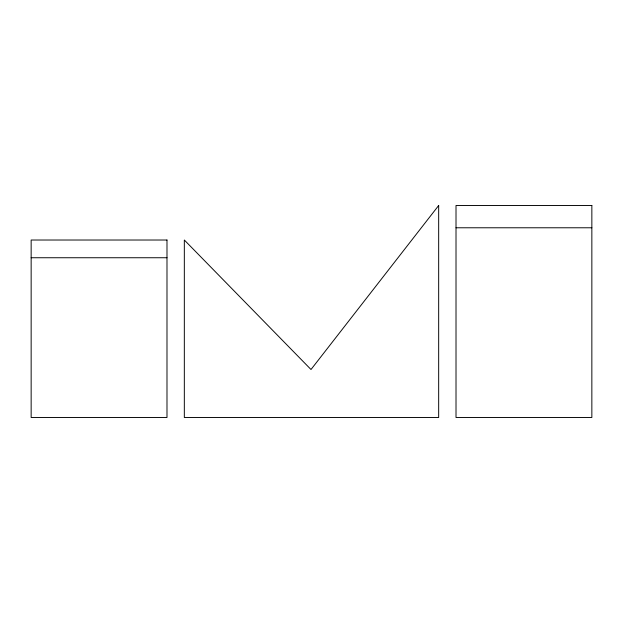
<?xml version="1.0" encoding="UTF-8"?>
<svg xmlns="http://www.w3.org/2000/svg" width="623" height="623" viewBox="0 0 623 623"><rect width="100%" height="100%" fill="white"/><g stroke="black" fill="none" stroke-linecap="round" stroke-linejoin="round"><path stroke-width="0.93" d="M456.013 227.777L591.85 227.777M31.15 257.743L166.987 257.743M438.67 205.497L311.002 369.509L184.33 240.019L184.33 417.503L438.67 417.503L438.67 205.497M591.85 205.497L456.013 205.497L456.013 417.503L591.85 417.503L591.85 205.497M166.987 240.019L31.15 240.019L31.15 417.503L166.987 417.503L166.987 240.019"/></g></svg>
